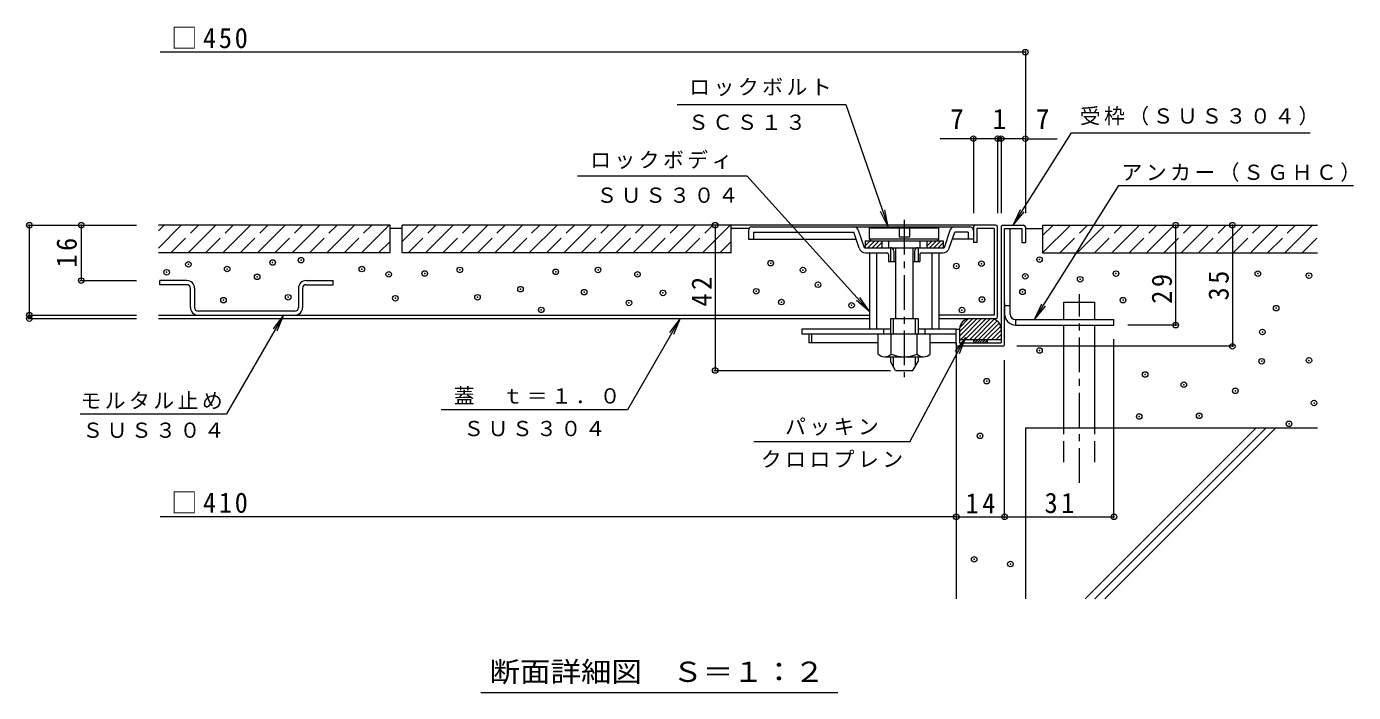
# Model space of a CAD drawing. Units: millimetres at full size; some dimension numbers follow another scale. Extents: x -336 to 373, y -274 to 240.
# Drawn here: x -10.3 to 373, y 32.8 to 225.2 of the extents above; entities that cross this region are included whole.
import ezdxf
from ezdxf.enums import TextEntityAlignment as Align

# ---------------------------------------------------------------- set-up
doc = ezdxf.new("R2010")
doc.units = ezdxf.units.MM
doc.header["$LTSCALE"] = 2
doc.header["$PDMODE"] = 32
doc.header["$PDSIZE"] = 1.6
for name, pattern in [('CHAIN1', [8, 5, -1, 1, -1]), ('DASHED2', [3, 2, -1]), ('DASHED3', [4, 3, -1])]:
    doc.linetypes.add(name, pattern=pattern)
for name, color, linetype, lineweight in [('D-1', 2, 'Continuous', 9), ('D-2', 3, 'Continuous', 9), ('D-3', 2, 'Continuous', 9), ('D-4', 7, 'Continuous', 9), ('D-5', 7, 'Continuous', 9), ('D-6', 6, 'Continuous', 9)]:
    doc.layers.add(name, color=color, linetype=linetype, lineweight=lineweight)
doc.layers.add('D-F', color=2, linetype='Continuous')
doc.styles.add('ＭＳ ゴシック', font='')
doc.styles.get('ＭＳ ゴシック').set_extended_font_data('MS Gothic')

msp = doc.modelspace()

# ---------------------------------------------------------------- linework, layer by layer
at = {"layer": 'D-1'}
for p, q in [((271.252, 167.278), (271.252, 133.778)), ((271.747, 167.778), (277.752, 167.778)), ((272.252, 166.778), (277.252, 166.778)), ((272.252, 133.278), (272.252, 166.778)), ((273.852, 142.09), (273.852, 166.778)), ((277.252, 166.778), (277.252, 162.778)), ((278.252, 167.278), (278.252, 162.778)), ((277.252, 162.778), (278.252, 162.778)), ((272.252, 145.272), (272.252, 142.09)), ((272.252, 144.59), (273.852, 144.59)), ((259.252, 136.944), (263.086, 140.778)), ((259.252, 135.671), (264.359, 140.778)), ((259.29, 138.255), (261.775, 140.74)), ((259.631, 134.778), (265.631, 140.778)), ((260.904, 134.778), (266.904, 140.778)), ((262.177, 134.778), (268.177, 140.778)), ((262.252, 140.778), (268.252, 140.778)), ((263.45, 134.778), (269.271, 140.6)), ((264.722, 134.778), (270.092, 140.148)), ((265.995, 134.778), (270.712, 139.495)), ((267.268, 134.778), (271.126, 138.637)), ((275.452, 140.49), (275.452, 138.89)), ((275.452, 140.49), (303.852, 140.49)), ((275.452, 138.89), (303.852, 138.89)), ((303.852, 138.89), (303.852, 140.49)), ((258.252, 137.778), (259.252, 137.778)), ((258.252, 133.278), (258.252, 137.778)), ((259.252, 137.778), (259.252, 133.778)), ((259.252, 134.778), (271.252, 134.778)), ((263.252, 134.101), (263.929, 134.778)), ((263.252, 134.778), (263.252, 133.778)), ((263.636, 133.778), (264.636, 134.778)), ((264.343, 133.778), (265.343, 134.778)), ((265.051, 133.778), (266.051, 134.778)), ((265.758, 133.778), (266.758, 134.778)), ((266.465, 133.778), (267.252, 134.565)), ((267.252, 134.778), (267.252, 133.778)), ((268.541, 134.778), (271.252, 137.489)), ((269.813, 134.778), (271.252, 136.216)), ((271.086, 134.778), (271.252, 134.944)), ((271.752, 132.778), (258.752, 132.778)), ((259.252, 133.778), (271.252, 133.778)), ((267.172, 133.778), (267.252, 133.858))]:
    msp.add_line(p, q, dxfattribs=at)
for centre, radius, start, end in [((271.752, 167.278), 0.5, 90, 180), ((277.752, 167.278), 0.5, 0, 90), ((275.452, 142.09), 3.2, 180, 270), ((275.452, 142.09), 1.6, 180, 270), ((262.252, 137.778), 3, 90, 180), ((268.252, 137.778), 3, 0, 90), ((258.752, 133.278), 0.5, 180, 270), ((271.752, 133.278), 0.5, 270, 0)]:
    msp.add_arc(centre, radius, start, end, dxfattribs=at)
at = {"layer": 'D-2', "linetype": 'CHAIN1'}
msp.add_line((243.252, 169.319), (243.252, 123.82), dxfattribs=at)
at = {"layer": 'D-2'}
for p, q in [((198.251, 166.278), (198.251, 163.778)), ((199.252, 167.278), (262.252, 167.278)), ((199.751, 165.778), (199.751, 163.778)), ((199.751, 165.778), (228.671, 165.778)), ((230.215, 161.146), (228.671, 165.778)), ((231.752, 161.278), (230.094, 166.252)), ((233.552, 167.278), (233.252, 166.978)), ((233.252, 163.778), (233.252, 166.978)), ((233.252, 166.978), (253.252, 166.978)), ((253.252, 166.978), (252.952, 167.278)), ((253.252, 163.778), (253.252, 166.978)), ((256.41, 166.253), (254.752, 161.278)), ((256.289, 161.146), (257.833, 165.778)), ((261.752, 165.778), (257.833, 165.778)), ((261.752, 165.778), (261.752, 163.778)), ((263.252, 167.278), (263.252, 162.778)), ((263.252, 166.278), (263.252, 163.778)), ((269.752, 167.778), (263.752, 167.778)), ((264.252, 166.778), (264.252, 162.778)), ((269.252, 166.778), (264.252, 166.778)), ((269.252, 166.778), (269.252, 141.778)), ((270.252, 141.278), (270.252, 167.278)), ((198.251, 163.778), (229.171, 163.778)), ((198.251, 163.778), (229.17, 163.778)), ((231.752, 161.278), (254.752, 161.278)), ((232.002, 163.278), (232.002, 161.278)), ((232.002, 163.085), (232.195, 163.278)), ((232.002, 161.813), (233.467, 163.278)), ((232.002, 163.278), (236.752, 163.278)), ((232.74, 161.278), (234.74, 163.278)), ((233.752, 163.278), (233.252, 163.778)), ((253.252, 163.778), (233.252, 163.778)), ((233.752, 163.278), (252.752, 163.278)), ((234.013, 161.278), (236.013, 163.278)), ((235.286, 161.278), (236.752, 162.744)), ((236.559, 161.278), (236.752, 161.471)), ((236.752, 163.278), (236.752, 161.278)), ((238.752, 163.278), (238.752, 161.278)), ((239.252, 161.278), (239.252, 157.278)), ((240.752, 161.278), (240.752, 140.778)), ((245.752, 161.278), (245.752, 140.778)), ((247.252, 161.278), (247.252, 157.278)), ((247.752, 163.278), (247.752, 161.278)), ((249.752, 163.278), (249.752, 161.278)), ((249.752, 163.016), (250.014, 163.278)), ((249.752, 161.743), (251.286, 163.278)), ((249.752, 163.278), (254.502, 163.278)), ((250.559, 161.278), (252.559, 163.278)), ((251.832, 161.278), (253.832, 163.278)), ((253.252, 163.778), (252.752, 163.278)), ((253.105, 161.278), (254.502, 162.675)), ((254.378, 161.278), (254.502, 161.402)), ((254.502, 163.278), (254.502, 161.278)), ((263.252, 163.778), (257.333, 163.778)), ((264.252, 162.778), (263.252, 162.778)), ((232.112, 159.778), (238.252, 159.778)), ((233.252, 159.778), (233.252, 137.778)), ((235.252, 159.778), (235.252, 137.778)), ((240.252, 160.278), (240.252, 157.278)), ((245.752, 157.278), (247.752, 157.278)), ((246.252, 160.278), (246.252, 157.278)), ((247.752, 159.278), (247.752, 157.278)), ((248.252, 159.778), (254.391, 159.778)), ((251.252, 159.778), (251.252, 137.778)), ((253.252, 159.778), (253.252, 137.778)), ((27.825, 141.778), (233.252, 141.778)), ((27.825, 140.778), (233.252, 140.778)), ((239.252, 140.778), (247.252, 140.778)), ((239.252, 140.778), (239.252, 136.278)), ((240.064, 140.778), (240.064, 136.278)), ((246.44, 140.778), (246.44, 136.278)), ((247.252, 140.778), (247.252, 136.278)), ((269.252, 141.778), (253.252, 141.778)), ((253.252, 140.778), (269.752, 140.778)), ((213.704, 137.778), (213.704, 136.278)), ((239.252, 137.778), (213.704, 137.778)), ((258.252, 136.278), (213.704, 136.278)), ((215.748, 136.278), (215.748, 133.778)), ((216.455, 136.278), (216.455, 133.778)), ((235.752, 130.5), (235.752, 136.278)), ((237.252, 137.778), (237.252, 136.278)), ((239.505, 130.5), (239.505, 136.278)), ((246.999, 130.5), (246.999, 136.278)), ((258.252, 137.778), (247.252, 137.778)), ((249.252, 137.778), (249.252, 136.278)), ((250.752, 130.5), (250.752, 136.278)), ((235.752, 133.778), (215.748, 133.778)), ((258.252, 133.778), (250.752, 133.778)), ((237.628, 129.778), (248.875, 129.778)), ((239.252, 129.778), (239.252, 128.376)), ((240.752, 125.778), (239.252, 128.376)), ((240.064, 129.778), (240.064, 126.97)), ((245.752, 125.778), (247.252, 128.376)), ((246.44, 129.778), (246.44, 126.97)), ((247.252, 129.778), (247.252, 128.376)), ((240.752, 125.778), (245.752, 125.778))]:
    msp.add_line(p, q, dxfattribs=at)
at = {"layer": 'D-2', "linetype": 'DASHED2'}
for q in [(241.452, 167.278), (241.752, 164.278)]:
    msp.add_line((241.752, 166.978), q, dxfattribs=at)
msp.add_lwpolyline([(245.052, 167.278), (244.752, 166.978), (244.752, 164.278), (241.752, 164.278)], dxfattribs=at)
at = {"layer": 'D-2'}
msp.add_lwpolyline([(238.752, 159.278), (238.752, 157.278), (240.752, 157.278)], dxfattribs=at)
for centre, radius, start, end in [((199.252, 166.278), 1, 90, 180), ((228.671, 165.778), 1.5, 18.43449, 90), ((257.833, 165.778), 1.5, 90, 161.56551), ((262.252, 166.278), 1, 0, 90), ((263.752, 167.278), 0.5, 90, 180), ((269.752, 167.278), 0.5, 0, 90), ((232.112, 161.778), 2, 198.43449, 270), ((232.112, 161.778), 0.5, 198.43449, 270), ((239.252, 160.278), 1, 0, 90), ((247.252, 160.278), 1, 90, 180), ((254.391, 161.778), 0.5, 270, 341.56551), ((254.391, 161.778), 2, 270, 341.56551), ((238.252, 159.278), 0.5, 0, 90), ((248.252, 159.278), 0.5, 90, 180), ((269.752, 141.278), 0.5, 270, 0), ((237.628, 132.578), 2.8, 227.92537, 312.07443), ((243.252, 139.868), 10.089, 248.19786, 291.80214), ((248.875, 132.578), 2.8, 227.92572, 312.07428)]:
    msp.add_arc(centre, radius, start, end, dxfattribs=at)
at = {"layer": 'D-3'}
for p, q in [((28.252, 150.578), (28.252, 151.778)), ((36.052, 151.778), (28.252, 151.778)), ((36.052, 150.578), (28.252, 150.578)), ((37.052, 143.978), (37.052, 149.578)), ((38.252, 149.578), (38.252, 143.978)), ((68.252, 149.578), (68.252, 143.978)), ((69.452, 149.578), (69.452, 143.978)), ((70.452, 151.778), (78.252, 151.778)), ((70.452, 150.578), (78.252, 150.578)), ((78.252, 150.578), (78.252, 151.778)), ((67.252, 142.978), (39.252, 142.978))]:
    msp.add_line(p, q, dxfattribs=at)
for centre, radius, start, end in [((36.052, 149.578), 2.2, 0, 90), ((36.052, 149.578), 1, 0, 90), ((70.452, 149.578), 2.2, 90, 180), ((70.452, 149.578), 1, 90, 180), ((39.252, 143.978), 2.2, 180, 270), ((39.252, 143.978), 1, 180, 270), ((67.252, 143.978), 1, 270, 0), ((67.252, 143.978), 2.2, 270, 0)]:
    msp.add_arc(centre, radius, start, end, dxfattribs=at)
at = {"layer": 'D-4'}
for p, q in [((278.252, 217.778), (28.356, 217.778)), ((278.252, 218.178), (278.252, 171.278)), ((263.252, 192.778), (253.622, 192.778)), ((263.252, 193.178), (263.252, 171.286)), ((270.252, 192.778), (263.252, 192.778)), ((270.252, 193.178), (270.252, 171.278)), ((271.252, 192.778), (270.252, 192.778)), ((271.252, 193.178), (271.252, 171.278)), ((278.252, 192.778), (271.252, 192.778)), ((278.252, 192.778), (287.45, 192.778)), ((-9.888, 167.778), (21.512, 167.778)), ((-9.488, 167.778), (-9.488, 141.778)), ((5.512, 167.778), (5.512, 151.778)), ((188.643, 167.778), (188.643, 125.778)), ((321.668, 167.778), (321.668, 138.89)), ((338.078, 167.778), (338.078, 132.778)), ((5.112, 151.778), (21.512, 151.778)), ((-9.888, 141.778), (21.512, 141.778)), ((-9.888, 140.778), (21.512, 140.778)), ((-9.488, 141.778), (-9.488, 140.778)), ((322.068, 138.89), (307.852, 138.89)), ((303.852, 83.118), (303.852, 134.89)), ((338.478, 132.778), (275.752, 132.778)), ((272.252, 83.118), (272.252, 128.778)), ((188.243, 125.778), (239.252, 125.778)), ((258.252, 83.518), (28.356, 83.518)), ((258.252, 83.518), (272.252, 83.518)), ((272.252, 83.518), (303.852, 83.518))]:
    msp.add_line(p, q, dxfattribs=at)
for p in [(278.252, 217.778), (263.252, 192.778), (270.252, 192.778), (271.252, 192.778), (278.252, 192.778), (-9.488, 167.778), (5.512, 167.778), (188.643, 167.778), (321.668, 167.778), (338.078, 167.778), (5.512, 151.778), (-9.488, 141.778), (-9.488, 140.778), (321.668, 138.89), (338.078, 132.778), (188.643, 125.778), (258.252, 83.518), (272.252, 83.518), (303.852, 83.518)]:
    msp.add_point(p, dxfattribs=at)
at = {"layer": 'D-5'}
for p, q in [((274.752, 167.778), (291.572, 194.487)), ((291.572, 194.487), (360.543, 194.487)), ((197.92, 181.962), (148.884, 181.962)), ((197.92, 181.962), (233.252, 142.796)), ((280.898, 140.49), (305.291, 179.223)), ((305.291, 179.223), (373.038, 179.223)), ((238.627, 167.278), (236.386, 171.748)), ((274.752, 167.778), (276.841, 172.321)), ((274.752, 167.778), (277.946, 171.625)), ((233.252, 142.796), (229.447, 146.04)), ((233.252, 142.796), (230.416, 146.914)), ((280.898, 140.49), (282.988, 145.033)), ((280.898, 140.49), (284.092, 144.337)), ((63.96, 141.778), (47.497, 113.264)), ((63.96, 141.778), (60.916, 137.811)), ((63.96, 141.778), (62.046, 137.159)), ((178.508, 140.778), (163.315, 114.464)), ((178.508, 140.778), (175.464, 136.811)), ((178.508, 140.778), (176.594, 136.159)), ((244.869, 105.149), (260.919, 135.338)), ((260.919, 135.338), (258.015, 131.267)), ((260.919, 135.338), (259.168, 130.654)), ((5.176, 113.264), (47.497, 113.264)), ((163.315, 114.464), (109.459, 114.464)), ((244.869, 105.149), (199.813, 105.149)), ((120.906, 32.764), (224.046, 32.764))]:
    msp.add_line(p, q, dxfattribs=at)
msp.add_lwpolyline([(177.667, 202.661), (226.355, 202.661), (238.627, 167.278), (237.619, 172.176)], dxfattribs=at)
at = {"layer": 'D-6', "linetype": 'DASHED3'}
for p, q in [((27.825, 166.175), (29.429, 167.778)), ((31.429, 159.778), (39.429, 167.778)), ((41.429, 159.778), (49.429, 167.778)), ((51.429, 159.778), (59.429, 167.778)), ((61.429, 159.778), (69.429, 167.778)), ((71.429, 159.778), (79.429, 167.778)), ((81.429, 159.778), (89.429, 167.778)), ((99.961, 159.778), (107.961, 167.778)), ((109.961, 159.778), (117.961, 167.778)), ((119.961, 159.778), (127.961, 167.778)), ((129.961, 159.778), (137.961, 167.778)), ((139.961, 159.778), (147.961, 167.778)), ((149.961, 159.778), (157.961, 167.778)), ((159.961, 159.778), (167.961, 167.778)), ((169.961, 159.778), (177.961, 167.778)), ((179.961, 159.778), (187.961, 167.778)), ((288.252, 159.778), (296.252, 167.778)), ((298.252, 159.778), (306.252, 167.778)), ((308.252, 159.778), (316.252, 167.778)), ((318.252, 159.778), (326.252, 167.778)), ((328.252, 159.778), (336.252, 167.778)), ((338.251, 159.778), (346.251, 167.778)), ((348.251, 159.778), (356.252, 167.778)), ((91.429, 159.778), (94.719, 163.068)), ((189.961, 159.778), (193.251, 163.068)), ((358.251, 159.778), (362.654, 164.181)), ((289.352, 99.351), (289.352, 109.248)), ((298.352, 99.351), (298.352, 109.248))]:
    msp.add_line(p, q, dxfattribs=at)
at = {"layer": 'D-6'}
for p, q in [((27.825, 161.175), (34.429, 167.778)), ((94.719, 167.778), (27.825, 167.778)), ((36.429, 159.778), (44.429, 167.778)), ((46.429, 159.778), (54.429, 167.778)), ((56.429, 159.778), (64.429, 167.778)), ((66.429, 159.778), (74.429, 167.778)), ((76.429, 159.778), (84.429, 167.778)), ((86.429, 159.778), (94.429, 167.778)), ((94.719, 159.778), (94.719, 167.778)), ((98.251, 166.778), (94.719, 166.778)), ((98.251, 163.068), (102.961, 167.778)), ((98.251, 159.778), (98.251, 167.778)), ((263.752, 167.778), (98.251, 167.778)), ((104.961, 159.778), (112.961, 167.778)), ((114.961, 159.778), (122.961, 167.778)), ((124.961, 159.778), (132.961, 167.778)), ((134.961, 159.778), (142.961, 167.778)), ((144.961, 159.778), (152.961, 167.778)), ((154.961, 159.778), (162.961, 167.778)), ((164.961, 159.778), (172.961, 167.778)), ((174.961, 159.778), (182.961, 167.778)), ((184.961, 159.778), (192.961, 167.778)), ((193.251, 159.778), (193.251, 167.778)), ((198.386, 166.778), (193.251, 166.778)), ((278.252, 166.778), (283.252, 166.778)), ((283.252, 164.778), (286.252, 167.778)), ((283.252, 159.778), (291.252, 167.778)), ((283.252, 167.778), (283.252, 159.778)), ((283.252, 167.778), (362.654, 167.778)), ((293.252, 159.778), (301.252, 167.778)), ((303.252, 159.778), (311.252, 167.778)), ((313.252, 159.778), (321.252, 167.778)), ((323.252, 159.778), (331.252, 167.778)), ((333.251, 159.778), (341.252, 167.778)), ((343.251, 159.778), (351.252, 167.778)), ((353.251, 159.778), (361.252, 167.778)), ((94.719, 159.778), (27.825, 159.778)), ((193.251, 159.778), (98.251, 159.778)), ((283.252, 159.778), (362.654, 159.778)), ((289.352, 145.49), (298.352, 145.49)), ((289.352, 140.49), (289.352, 145.49)), ((298.352, 140.49), (298.352, 145.49)), ((289.352, 109.248), (289.352, 138.89)), ((298.352, 109.248), (298.352, 138.89)), ((258.252, 133.778), (258.252, 59.81)), ((278.252, 109.248), (362.654, 109.248)), ((278.252, 109.248), (278.252, 59.81)), ((295.513, 59.81), (344.951, 109.248)), ((298.341, 59.81), (347.779, 109.248)), ((301.17, 59.81), (350.608, 109.248))]:
    msp.add_line(p, q, dxfattribs=at)
at = {"layer": 'D-6', "linetype": 'CHAIN1'}
msp.add_line((293.852, 93.353), (293.852, 147.887), dxfattribs=at)
at = {"layer": 'D-6'}
for p in [(36.48, 156.473), (60.808, 156.995), (69.028, 157.686), (204.684, 156.804), (265.579, 156.657), (282.358, 157.845), (30.18, 154.177), (47.665, 155.119), (56.351, 152.859), (86.571, 155.096), (94.352, 153.567), (104.743, 153.83), (114.879, 154.85), (142.592, 154.313), (154.812, 154.853), (166.195, 153.567), (214.012, 154.828), (258.316, 155.962), (278.219, 153.01), (304.436, 153.795), (345.407, 153.776), (360.176, 153.207), (132.412, 149.291), (218.367, 150.574), (294.075, 152.147), (46.605, 146.112), (65.283, 146.951), (96.269, 146.658), (119.978, 146.951), (150.8, 148.435), (163.753, 145.316), (173.555, 148.2), (200.505, 148.68), (207.787, 145.556), (265.734, 146.293), (277.434, 148.536), (306.477, 146.102), (138.399, 143.304), (228.053, 144.629), (259.937, 143.259), (350.705, 143.797), (346.731, 136.909), (282.358, 131.563), (346.52, 128.47), (360.176, 128.728), (267.09, 122.715), (312.869, 124.625), (324.04, 121.691), (338.929, 119.915), (361.658, 116.393), (311.147, 112.507), (328.455, 112.684), (354.417, 110.388), (265.18, 106.912), (263.462, 71.241), (273.941, 69.866)]:
    msp.add_point(p, dxfattribs=at)

# ---------------------------------------------------------------- texts
at = {"layer": 'D-4', "color": 2, "style": 'ＭＳ ゴシック'}
for s, p in [('7', (256.496, 193.778)), ('1', (268.752, 193.778)), ('7', (281.247, 193.778))]:
    msp.add_text(s, height=5.865, dxfattribs=at).set_placement(p, align=Align.BOTTOM_LEFT)
at = {"layer": 'D-4', "color": 2, "char_height": 5.865, "attachment_point": 7, "style": 'ＭＳ ゴシック'}
for s, insert in [('\\T1.21;\\W0.95;□450', (31.486, 218.778)), ('\\T1.21;\\W0.95;□410', (31.486, 84.518)), ('\\T1.27;\\W0.95;14', (261.002, 84.518)), ('\\T1.27;\\W0.95;31', (283.802, 84.518))]:
    msp.add_mtext(s, dxfattribs=dict(at, insert=insert))
at = {"layer": 'D-4', "color": 2, "char_height": 5.865, "attachment_point": 7, "rotation": 90, "style": 'ＭＳ ゴシック'}
for s, insert in [('\\T1.27;\\W0.95;35', (337.078, 146.028)), ('\\T1.27;\\W0.95;42', (187.658, 144.254)), ('\\T1.27;\\W0.95;29', (320.668, 145.084))]:
    msp.add_mtext(s, dxfattribs=dict(at, insert=insert))
at = {"layer": 'D-5', "color": 2, "style": 'ＭＳ ゴシック', "width": 1.1}
msp.add_text('断面詳細図\u3000Ｓ＝１：２', height=5.865, dxfattribs=at).set_placement((123.476, 34.052), align=Align.BOTTOM_LEFT)
at = {"layer": 'D-5', "char_height": 4.399, "attachment_point": 7, "style": 'ＭＳ ゴシック'}
for s, insert in [('\\T1.17;ロックボルト', (181.179, 205.061)), ('\\T1.17;ＳＣＳ１３', (180.806, 195.238)), ('\\T1.17;受枠（ＳＵＳ３０４）', (293.976, 196.565)), ('\\T1.17;ロックボディ', (152.522, 183.998)), ('\\T1.17;アンカー（ＳＧＨＣ）', (306.044, 180.282)), ('\\T1.17;ＳＵＳ３０４', (154.342, 174.175)), ('\\T1.17;モルタル止め', (5.287, 114.615)), ('\\T1.17;蓋\u3000ｔ＝１．０', (113.154, 115.985)), ('\\T1.17;ＳＵＳ３０４', (115.887, 106.748)), ('\\T1.17;パッキン', (208.841, 106.941)), ('\\T1.17;ＳＵＳ３０４', (5.837, 106.271)), ('\\T1.17;クロロプレン', (201.841, 97.693))]:
    msp.add_mtext(s, dxfattribs=dict(at, insert=insert))
at = {"layer": 'D-F', "insert": (4.312, 155.528), "char_height": 5.865, "attachment_point": 7, "rotation": 90, "style": 'ＭＳ ゴシック'}
msp.add_mtext('\\T1.27;\\W0.95;16', dxfattribs=at)

doc.saveas('drawing.dxf')
